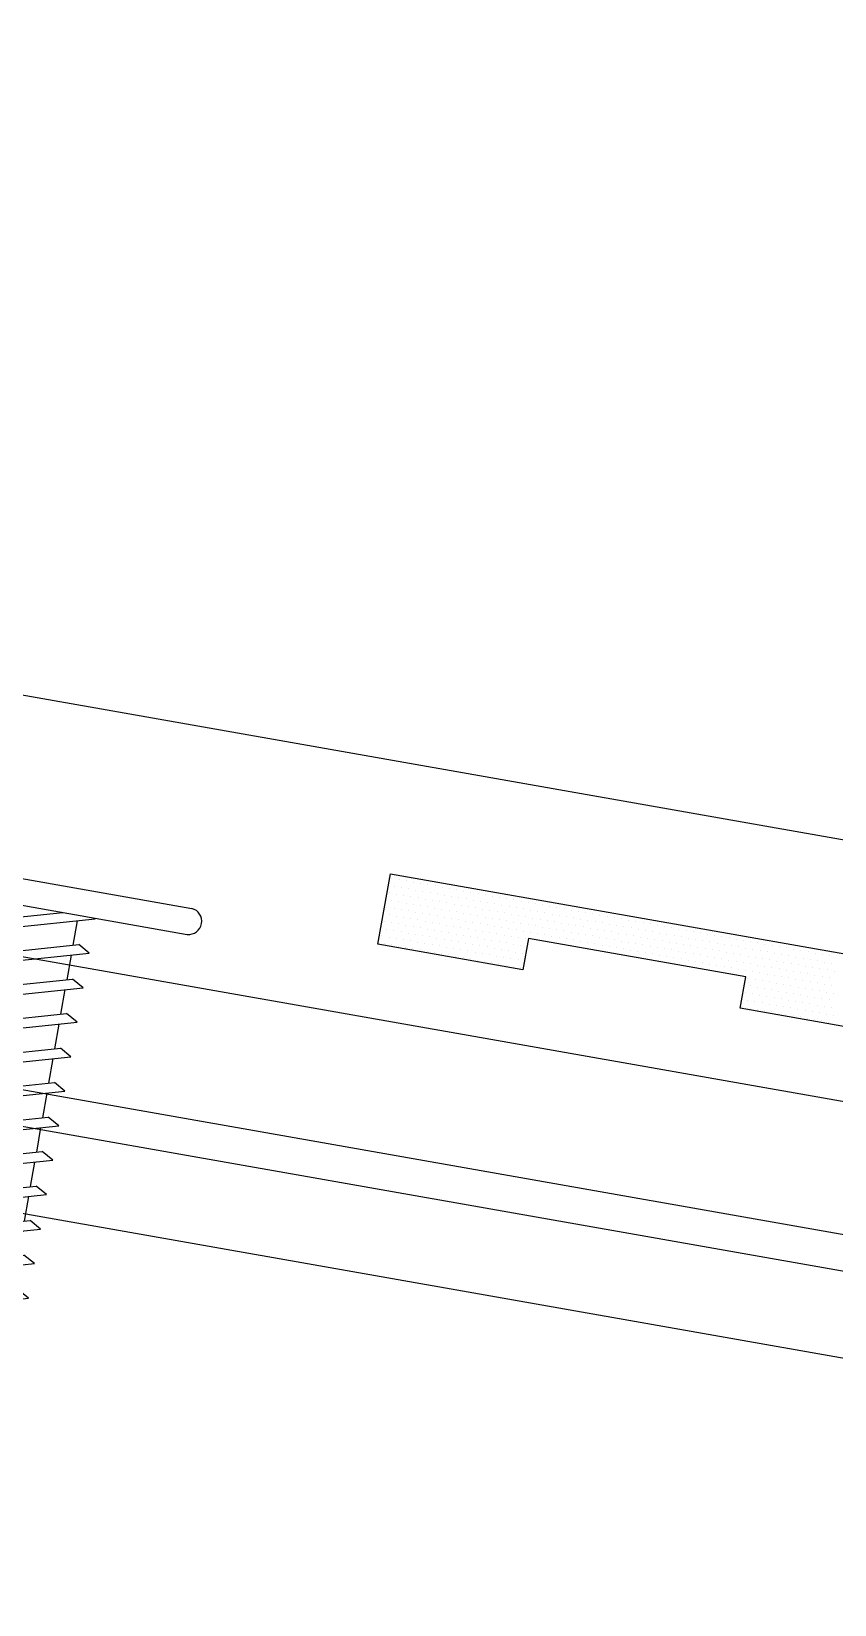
# Model space of a CAD drawing. Header units: inches. Extents: x 3.2 to 43.3, y 23.2 to 39.6.
# Drawn here: x 13.556 to 14.934, y 30.245 to 32.944 of the extents above; entities that cross this region are included whole.
import ezdxf

# ---------------------------------------------------------------- set-up
doc = ezdxf.new("R2010")
doc.units = ezdxf.units.IN
doc.header["$MEASUREMENT"] = 0
for name, color, linetype in [('FASTENER', 9, 'Continuous'), ('PANEL', 11, 'Continuous'), ('PURLIN', 1, 'Continuous'), ('SEALANT', 8, 'Continuous'), ('STLA', 12, 'Continuous'), ('TAPE', 8, 'Continuous'), ('TRIM', 6, 'Continuous')]:
    doc.layers.add(name, color=color, linetype=linetype)
doc.styles.add('TEXT', font='SIMPLEX', dxfattribs={"width": 0.75, "height": 6})
doc.dimstyles.new('DETAIL$7', dxfattribs={"dimscale": 4, "dimtxt": 6, "dimasz": 0.125, "dimexe": 0.0625, "dimexo": 0.125, "dimgap": 0.0625, "dimtad": 1, "dimdec": 5, "dimzin": 3, "dimdsep": 46, "dimlunit": 4, "dimtxsty": 'TEXT', "dimblk": 'ARCHTICK', "dimcen": 0.0625, "dimclrd": 7, "dimclre": 7, "dimclrt": 2, "dimadec": 0, "dimazin": 0, "dimtfac": 0.666667, "dimtdec": 5, "dimtmove": 0, "dimatfit": 3, "dimfxl": 0, "dimfrac": 2, "dimtolj": 1, "dimtzin": 3, "dimarcsym": 0})

# ---------------------------------------------------------------- blocks, each defined once
blk = doc.blocks.new('sd3')
at = {"layer": 'FASTENER'}
for p, q in [((-0.24, 0.0822), (0.24, 0.0822)), ((-0.24, 0.0369), (0.24, 0.0369)), ((-0.0784, 0.0079), (0.0229, 0.0369)), ((-0.0582, -0.0035), (0.0798, 0.0359)), ((-0.0484, 0.0369), (-0.0484, 0.0165)), ((0.0497, 0.0273), (0.0497, -0.0155)), ((-0.0582, -0.0035), (-0.0784, 0.0079)), ((-0.0784, -0.0521), (0.0595, -0.0127)), ((-0.0582, -0.0636), (0.0798, -0.0242)), ((-0.0484, -0.0007), (-0.0484, -0.0435)), ((0.0798, -0.0242), (0.0595, -0.0127)), ((-0.0582, -0.0636), (-0.0784, -0.0521)), ((0.0497, -0.0328), (0.0497, -0.0756)), ((-0.0784, -0.1122), (0.0595, -0.0728)), ((-0.0484, -0.0608), (-0.0484, -0.1036)), ((0.0798, -0.0843), (0.0595, -0.0728)), ((-0.0582, -0.1236), (0.0798, -0.0843)), ((0.0497, -0.0928), (0.0497, -0.1357)), ((-0.0582, -0.1236), (-0.0784, -0.1122)), ((-0.0784, -0.1723), (0.0595, -0.1329)), ((-0.0484, -0.1208), (-0.0484, -0.1637)), ((0.0798, -0.1443), (0.0595, -0.1329)), ((-0.0582, -0.1837), (0.0798, -0.1443)), ((0.0497, -0.1529), (0.0497, -0.1958)), ((-0.0582, -0.1837), (-0.0784, -0.1723)), ((-0.0484, -0.1809), (-0.0484, -0.2238)), ((-0.0784, -0.2324), (0.0595, -0.193)), ((-0.0582, -0.2438), (0.0798, -0.2044)), ((0.0497, -0.213), (0.0497, -0.2559)), ((0.0798, -0.2044), (0.0595, -0.193)), ((-0.0582, -0.2438), (-0.0784, -0.2324)), ((-0.0484, -0.241), (-0.0484, -0.2839)), ((-0.0784, -0.2925), (0.0595, -0.2531)), ((-0.0582, -0.3039), (0.0798, -0.2645)), ((0.0798, -0.2645), (0.0595, -0.2531)), ((-0.0582, -0.3039), (-0.0784, -0.2925)), ((0.0497, -0.2731), (0.0497, -0.316)), ((-0.0784, -0.3525), (0.0595, -0.3132)), ((-0.0484, -0.3011), (-0.0484, -0.344)), ((0.0798, -0.3246), (0.0595, -0.3132)), ((-0.0582, -0.364), (0.0798, -0.3246)), ((0.0497, -0.3332), (0.0497, -0.376)), ((-0.0582, -0.364), (-0.0784, -0.3525)), ((-0.0784, -0.4126), (0.0595, -0.3732)), ((-0.0484, -0.3612), (-0.0484, -0.404)), ((0.0798, -0.3847), (0.0595, -0.3732)), ((-0.0582, -0.424), (0.0798, -0.3847)), ((0.0497, -0.3932), (0.0497, -0.4361)), ((-0.0582, -0.424), (-0.0784, -0.4126)), ((-0.0484, -0.4212), (-0.0484, -0.4641)), ((-0.0784, -0.4727), (0.0595, -0.4333)), ((-0.0582, -0.4841), (0.0798, -0.4447)), ((0.0497, -0.4533), (0.0497, -0.4962)), ((0.0798, -0.4447), (0.0595, -0.4333)), ((-0.0582, -0.4841), (-0.0784, -0.4727)), ((-0.0484, -0.4813), (-0.0484, -0.5242)), ((-0.0784, -0.5328), (0.0595, -0.4934)), ((-0.0582, -0.5442), (0.0798, -0.5048)), ((0.0798, -0.5048), (0.0595, -0.4934)), ((-0.0582, -0.5442), (-0.0784, -0.5328)), ((0.0497, -0.5134), (0.0497, -0.5563)), ((-0.0784, -0.5929), (0.0595, -0.5535)), ((-0.0582, -0.6043), (0.0798, -0.5649)), ((-0.0484, -0.5414), (-0.0484, -0.5843)), ((0.0798, -0.5649), (0.0595, -0.5535)), ((-0.0582, -0.6043), (-0.0784, -0.5929)), ((0.0497, -0.5735), (0.0497, -0.6164)), ((-0.0784, -0.653), (0.0595, -0.6136)), ((-0.0484, -0.6015), (-0.0484, -0.6444)), ((0.0798, -0.625), (0.0595, -0.6136)), ((-0.0582, -0.6644), (0.0798, -0.625)), ((0.0497, -0.6336), (0.0497, -0.6764)), ((-0.0582, -0.6644), (-0.0784, -0.653)), ((-0.0784, -0.713), (0.0595, -0.6736)), ((-0.0484, -0.6616), (-0.0484, -0.7044)), ((0.0798, -0.6851), (0.0595, -0.6736)), ((-0.0582, -0.7245), (0.0798, -0.6851)), ((0.0497, -0.6937), (0.0497, -0.7365)), ((-0.0582, -0.7245), (-0.0784, -0.713)), ((-0.0484, -0.7217), (-0.0484, -0.7645)), ((-0.0784, -0.7731), (0.0595, -0.7337)), ((-0.0582, -0.7845), (0.0798, -0.7451)), ((0.0497, -0.7537), (0.0497, -0.9769)), ((0.0798, -0.7451), (0.0595, -0.7337)), ((-0.0582, -0.7845), (-0.0784, -0.7731)), ((-0.0484, -0.7817), (-0.0484, -0.9769)), ((-0.0004, -1.0025), (0.0088, -0.8964)), ((0.0007, -1.0114), (-0.0484, -0.9769)), ((0.0007, -1.0114), (0.0497, -0.9769))]:
    blk.add_line(p, q, dxfattribs=at)
for centre, radius, start, end in [((-0.2381, 0.0595), 0.0227, 94.6639, 265.3361), ((0.2381, 0.0595), 0.0227, 274.6639, 85.3361), ((-0.0255, -0.9032), 0.0349, 11.1445, 130.906), ((0.0316, -1.0032), 0.032, 55.4585, 194.8454)]:
    blk.add_arc(centre, radius, start, end, dxfattribs=at)
blk = doc.blocks.new('*X4')
at = {"color": 0}
for p, q in [((-1.33125, 0.1375), (-1.33125, 0.1375)), ((-1.31875, 0.1375), (-1.31875, 0.1375)), ((-1.30625, 0.1375), (-1.30625, 0.1375)), ((-1.29375, 0.1375), (-1.29375, 0.1375)), ((-1.28125, 0.1375), (-1.28125, 0.1375)), ((-1.26875, 0.1375), (-1.26875, 0.1375)), ((-1.25625, 0.1375), (-1.25625, 0.1375)), ((-1.24375, 0.1375), (-1.24375, 0.1375)), ((-1.23125, 0.1375), (-1.23125, 0.1375)), ((-1.21875, 0.1375), (-1.21875, 0.1375)), ((-1.20625, 0.1375), (-1.20625, 0.1375)), ((-1.19375, 0.1375), (-1.19375, 0.1375)), ((-1.18125, 0.1375), (-1.18125, 0.1375)), ((-1.16875, 0.1375), (-1.16875, 0.1375)), ((-1.15625, 0.1375), (-1.15625, 0.1375)), ((-1.14375, 0.1375), (-1.14375, 0.1375)), ((-1.13125, 0.1375), (-1.13125, 0.1375)), ((-1.11875, 0.1375), (-1.11875, 0.1375)), ((-1.10625, 0.1375), (-1.10625, 0.1375)), ((-1.09375, 0.1375), (-1.09375, 0.1375)), ((-1.08125, 0.1375), (-1.08125, 0.1375)), ((-1.06875, 0.1375), (-1.06875, 0.1375)), ((-1.05625, 0.1375), (-1.05625, 0.1375)), ((-1.04375, 0.1375), (-1.04375, 0.1375)), ((-1.03125, 0.1375), (-1.03125, 0.1375)), ((-1.01875, 0.1375), (-1.01875, 0.1375)), ((-1.00625, 0.1375), (-1.00625, 0.1375)), ((-0.99375, 0.1375), (-0.99375, 0.1375)), ((-0.98125, 0.1375), (-0.98125, 0.1375)), ((-0.96875, 0.1375), (-0.96875, 0.1375)), ((-0.95625, 0.1375), (-0.95625, 0.1375)), ((-0.94375, 0.1375), (-0.94375, 0.1375)), ((-0.93125, 0.1375), (-0.93125, 0.1375)), ((-0.91875, 0.1375), (-0.91875, 0.1375)), ((-0.90625, 0.1375), (-0.90625, 0.1375)), ((-0.89375, 0.1375), (-0.89375, 0.1375)), ((-0.88125, 0.1375), (-0.88125, 0.1375)), ((-0.86875, 0.1375), (-0.86875, 0.1375)), ((-0.85625, 0.1375), (-0.85625, 0.1375)), ((-0.84375, 0.1375), (-0.84375, 0.1375)), ((-0.83125, 0.1375), (-0.83125, 0.1375)), ((-0.81875, 0.1375), (-0.81875, 0.1375)), ((-0.80625, 0.1375), (-0.80625, 0.1375)), ((-0.79375, 0.1375), (-0.79375, 0.1375)), ((-0.78125, 0.1375), (-0.78125, 0.1375)), ((-0.76875, 0.1375), (-0.76875, 0.1375)), ((-0.75625, 0.1375), (-0.75625, 0.1375)), ((-0.74375, 0.1375), (-0.74375, 0.1375)), ((-0.73125, 0.1375), (-0.73125, 0.1375)), ((-0.71875, 0.1375), (-0.71875, 0.1375)), ((-0.70625, 0.1375), (-0.70625, 0.1375)), ((-0.69375, 0.1375), (-0.69375, 0.1375)), ((-0.68125, 0.1375), (-0.68125, 0.1375)), ((-0.66875, 0.1375), (-0.66875, 0.1375)), ((-0.65625, 0.1375), (-0.65625, 0.1375)), ((-0.64375, 0.1375), (-0.64375, 0.1375)), ((-0.63125, 0.1375), (-0.63125, 0.1375)), ((-0.61875, 0.1375), (-0.61875, 0.1375)), ((-0.60625, 0.1375), (-0.60625, 0.1375)), ((-0.59375, 0.1375), (-0.59375, 0.1375)), ((-0.58125, 0.1375), (-0.58125, 0.1375)), ((-0.56875, 0.1375), (-0.56875, 0.1375)), ((-1.33125, 0.1125), (-1.33125, 0.1125)), ((-1.325, 0.125), (-1.325, 0.125)), ((-1.31875, 0.1125), (-1.31875, 0.1125)), ((-1.3125, 0.125), (-1.3125, 0.125)), ((-1.30625, 0.1125), (-1.30625, 0.1125)), ((-1.3, 0.125), (-1.3, 0.125)), ((-1.29375, 0.1125), (-1.29375, 0.1125)), ((-1.2875, 0.125), (-1.2875, 0.125)), ((-1.28125, 0.1125), (-1.28125, 0.1125)), ((-1.275, 0.125), (-1.275, 0.125)), ((-1.26875, 0.1125), (-1.26875, 0.1125)), ((-1.2625, 0.125), (-1.2625, 0.125)), ((-1.25625, 0.1125), (-1.25625, 0.1125)), ((-1.25, 0.125), (-1.25, 0.125)), ((-1.24375, 0.1125), (-1.24375, 0.1125)), ((-1.2375, 0.125), (-1.2375, 0.125)), ((-1.23125, 0.1125), (-1.23125, 0.1125)), ((-1.225, 0.125), (-1.225, 0.125)), ((-1.21875, 0.1125), (-1.21875, 0.1125)), ((-1.2125, 0.125), (-1.2125, 0.125)), ((-1.20625, 0.1125), (-1.20625, 0.1125)), ((-1.2, 0.125), (-1.2, 0.125)), ((-1.19375, 0.1125), (-1.19375, 0.1125)), ((-1.1875, 0.125), (-1.1875, 0.125)), ((-1.18125, 0.1125), (-1.18125, 0.1125)), ((-1.175, 0.125), (-1.175, 0.125)), ((-1.16875, 0.1125), (-1.16875, 0.1125)), ((-1.1625, 0.125), (-1.1625, 0.125)), ((-1.15625, 0.1125), (-1.15625, 0.1125)), ((-1.15, 0.125), (-1.15, 0.125)), ((-1.14375, 0.1125), (-1.14375, 0.1125)), ((-1.1375, 0.125), (-1.1375, 0.125)), ((-1.13125, 0.1125), (-1.13125, 0.1125)), ((-1.125, 0.125), (-1.125, 0.125)), ((-1.11875, 0.1125), (-1.11875, 0.1125)), ((-1.1125, 0.125), (-1.1125, 0.125)), ((-1.10625, 0.1125), (-1.10625, 0.1125)), ((-1.1, 0.125), (-1.1, 0.125)), ((-1.09375, 0.1125), (-1.09375, 0.1125)), ((-1.0875, 0.125), (-1.0875, 0.125)), ((-1.08125, 0.1125), (-1.08125, 0.1125)), ((-1.075, 0.125), (-1.075, 0.125)), ((-1.06875, 0.1125), (-1.06875, 0.1125)), ((-1.0625, 0.125), (-1.0625, 0.125)), ((-1.05625, 0.1125), (-1.05625, 0.1125)), ((-1.05, 0.125), (-1.05, 0.125)), ((-1.04375, 0.1125), (-1.04375, 0.1125)), ((-1.0375, 0.125), (-1.0375, 0.125)), ((-1.03125, 0.1125), (-1.03125, 0.1125)), ((-1.025, 0.125), (-1.025, 0.125)), ((-1.01875, 0.1125), (-1.01875, 0.1125)), ((-1.0125, 0.125), (-1.0125, 0.125)), ((-1.00625, 0.1125), (-1.00625, 0.1125)), ((-1, 0.125), (-1, 0.125)), ((-0.99375, 0.1125), (-0.99375, 0.1125)), ((-0.9875, 0.125), (-0.9875, 0.125)), ((-0.98125, 0.1125), (-0.98125, 0.1125)), ((-0.975, 0.125), (-0.975, 0.125)), ((-0.96875, 0.1125), (-0.96875, 0.1125)), ((-0.9625, 0.125), (-0.9625, 0.125)), ((-0.95625, 0.1125), (-0.95625, 0.1125)), ((-0.95, 0.125), (-0.95, 0.125)), ((-0.94375, 0.1125), (-0.94375, 0.1125)), ((-0.9375, 0.125), (-0.9375, 0.125)), ((-0.93125, 0.1125), (-0.93125, 0.1125)), ((-0.925, 0.125), (-0.925, 0.125)), ((-0.91875, 0.1125), (-0.91875, 0.1125)), ((-0.9125, 0.125), (-0.9125, 0.125)), ((-0.90625, 0.1125), (-0.90625, 0.1125)), ((-0.9, 0.125), (-0.9, 0.125)), ((-0.89375, 0.1125), (-0.89375, 0.1125)), ((-0.8875, 0.125), (-0.8875, 0.125)), ((-0.88125, 0.1125), (-0.88125, 0.1125)), ((-0.875, 0.125), (-0.875, 0.125)), ((-0.86875, 0.1125), (-0.86875, 0.1125)), ((-0.8625, 0.125), (-0.8625, 0.125)), ((-0.85625, 0.1125), (-0.85625, 0.1125)), ((-0.85, 0.125), (-0.85, 0.125)), ((-0.84375, 0.1125), (-0.84375, 0.1125)), ((-0.8375, 0.125), (-0.8375, 0.125)), ((-0.83125, 0.1125), (-0.83125, 0.1125)), ((-0.825, 0.125), (-0.825, 0.125)), ((-0.81875, 0.1125), (-0.81875, 0.1125)), ((-0.8125, 0.125), (-0.8125, 0.125)), ((-0.80625, 0.1125), (-0.80625, 0.1125)), ((-0.8, 0.125), (-0.8, 0.125)), ((-0.79375, 0.1125), (-0.79375, 0.1125)), ((-0.7875, 0.125), (-0.7875, 0.125)), ((-0.78125, 0.1125), (-0.78125, 0.1125)), ((-0.775, 0.125), (-0.775, 0.125)), ((-0.76875, 0.1125), (-0.76875, 0.1125)), ((-0.7625, 0.125), (-0.7625, 0.125)), ((-0.75625, 0.1125), (-0.75625, 0.1125)), ((-0.75, 0.125), (-0.75, 0.125)), ((-0.74375, 0.1125), (-0.74375, 0.1125)), ((-0.7375, 0.125), (-0.7375, 0.125)), ((-0.73125, 0.1125), (-0.73125, 0.1125)), ((-0.725, 0.125), (-0.725, 0.125)), ((-0.71875, 0.1125), (-0.71875, 0.1125)), ((-0.7125, 0.125), (-0.7125, 0.125)), ((-0.70625, 0.1125), (-0.70625, 0.1125)), ((-0.7, 0.125), (-0.7, 0.125)), ((-0.69375, 0.1125), (-0.69375, 0.1125)), ((-0.6875, 0.125), (-0.6875, 0.125)), ((-0.68125, 0.1125), (-0.68125, 0.1125)), ((-0.675, 0.125), (-0.675, 0.125)), ((-0.66875, 0.1125), (-0.66875, 0.1125)), ((-0.6625, 0.125), (-0.6625, 0.125)), ((-0.65625, 0.1125), (-0.65625, 0.1125)), ((-0.65, 0.125), (-0.65, 0.125)), ((-0.64375, 0.1125), (-0.64375, 0.1125)), ((-0.6375, 0.125), (-0.6375, 0.125)), ((-0.63125, 0.1125), (-0.63125, 0.1125)), ((-0.625, 0.125), (-0.625, 0.125)), ((-0.61875, 0.1125), (-0.61875, 0.1125)), ((-0.6125, 0.125), (-0.6125, 0.125)), ((-0.60625, 0.1125), (-0.60625, 0.1125)), ((-0.6, 0.125), (-0.6, 0.125)), ((-0.59375, 0.1125), (-0.59375, 0.1125)), ((-0.5875, 0.125), (-0.5875, 0.125)), ((-0.58125, 0.1125), (-0.58125, 0.1125)), ((-0.575, 0.125), (-0.575, 0.125)), ((-0.56875, 0.1125), (-0.56875, 0.1125)), ((-0.5625, 0.125), (-0.5625, 0.125)), ((-0.55625, 0.1125), (-0.55625, 0.1125)), ((-1.33125, 0.0875), (-1.33125, 0.0875)), ((-1.325, 0.1), (-1.325, 0.1)), ((-1.31875, 0.0875), (-1.31875, 0.0875)), ((-1.3125, 0.1), (-1.3125, 0.1)), ((-1.30625, 0.0875), (-1.30625, 0.0875)), ((-1.3, 0.1), (-1.3, 0.1)), ((-1.29375, 0.0875), (-1.29375, 0.0875)), ((-1.2875, 0.1), (-1.2875, 0.1)), ((-1.28125, 0.0875), (-1.28125, 0.0875)), ((-1.275, 0.1), (-1.275, 0.1)), ((-1.26875, 0.0875), (-1.26875, 0.0875)), ((-1.2625, 0.1), (-1.2625, 0.1)), ((-1.25625, 0.0875), (-1.25625, 0.0875)), ((-1.25, 0.1), (-1.25, 0.1)), ((-1.24375, 0.0875), (-1.24375, 0.0875)), ((-1.2375, 0.1), (-1.2375, 0.1)), ((-1.23125, 0.0875), (-1.23125, 0.0875)), ((-1.225, 0.1), (-1.225, 0.1)), ((-1.21875, 0.0875), (-1.21875, 0.0875)), ((-1.2125, 0.1), (-1.2125, 0.1)), ((-1.20625, 0.0875), (-1.20625, 0.0875)), ((-1.2, 0.1), (-1.2, 0.1)), ((-1.19375, 0.0875), (-1.19375, 0.0875)), ((-1.1875, 0.1), (-1.1875, 0.1)), ((-1.18125, 0.0875), (-1.18125, 0.0875)), ((-1.175, 0.1), (-1.175, 0.1)), ((-1.16875, 0.0875), (-1.16875, 0.0875)), ((-1.1625, 0.1), (-1.1625, 0.1)), ((-1.15625, 0.0875), (-1.15625, 0.0875)), ((-1.15, 0.1), (-1.15, 0.1)), ((-1.14375, 0.0875), (-1.14375, 0.0875)), ((-1.1375, 0.1), (-1.1375, 0.1)), ((-1.13125, 0.0875), (-1.13125, 0.0875)), ((-1.125, 0.1), (-1.125, 0.1)), ((-1.11875, 0.0875), (-1.11875, 0.0875)), ((-1.1125, 0.1), (-1.1125, 0.1)), ((-1.10625, 0.0875), (-1.10625, 0.0875)), ((-1.1, 0.1), (-1.1, 0.1)), ((-1.09375, 0.0875), (-1.09375, 0.0875)), ((-1.0875, 0.1), (-1.0875, 0.1)), ((-1.08125, 0.0875), (-1.08125, 0.0875)), ((-1.075, 0.1), (-1.075, 0.1)), ((-1.06875, 0.0875), (-1.06875, 0.0875)), ((-1.0625, 0.1), (-1.0625, 0.1)), ((-1.05625, 0.0875), (-1.05625, 0.0875)), ((-1.05, 0.1), (-1.05, 0.1)), ((-1.04375, 0.0875), (-1.04375, 0.0875)), ((-1.0375, 0.1), (-1.0375, 0.1)), ((-1.03125, 0.0875), (-1.03125, 0.0875)), ((-1.025, 0.1), (-1.025, 0.1)), ((-1.01875, 0.0875), (-1.01875, 0.0875)), ((-1.0125, 0.1), (-1.0125, 0.1)), ((-1.00625, 0.0875), (-1.00625, 0.0875)), ((-1, 0.1), (-1, 0.1)), ((-0.99375, 0.0875), (-0.99375, 0.0875)), ((-0.9875, 0.1), (-0.9875, 0.1)), ((-0.98125, 0.0875), (-0.98125, 0.0875)), ((-0.975, 0.1), (-0.975, 0.1)), ((-0.96875, 0.0875), (-0.96875, 0.0875)), ((-0.9625, 0.1), (-0.9625, 0.1)), ((-0.95625, 0.0875), (-0.95625, 0.0875)), ((-0.95, 0.1), (-0.95, 0.1)), ((-0.94375, 0.0875), (-0.94375, 0.0875)), ((-0.9375, 0.1), (-0.9375, 0.1)), ((-0.93125, 0.0875), (-0.93125, 0.0875)), ((-0.925, 0.1), (-0.925, 0.1)), ((-0.91875, 0.0875), (-0.91875, 0.0875)), ((-0.9125, 0.1), (-0.9125, 0.1)), ((-0.90625, 0.0875), (-0.90625, 0.0875)), ((-0.9, 0.1), (-0.9, 0.1)), ((-0.89375, 0.0875), (-0.89375, 0.0875)), ((-0.8875, 0.1), (-0.8875, 0.1)), ((-0.88125, 0.0875), (-0.88125, 0.0875)), ((-0.875, 0.1), (-0.875, 0.1)), ((-0.86875, 0.0875), (-0.86875, 0.0875)), ((-0.8625, 0.1), (-0.8625, 0.1)), ((-0.85625, 0.0875), (-0.85625, 0.0875)), ((-0.85, 0.1), (-0.85, 0.1)), ((-0.84375, 0.0875), (-0.84375, 0.0875)), ((-0.8375, 0.1), (-0.8375, 0.1)), ((-0.83125, 0.0875), (-0.83125, 0.0875)), ((-0.825, 0.1), (-0.825, 0.1)), ((-0.81875, 0.0875), (-0.81875, 0.0875)), ((-0.8125, 0.1), (-0.8125, 0.1)), ((-0.80625, 0.0875), (-0.80625, 0.0875)), ((-0.8, 0.1), (-0.8, 0.1)), ((-0.79375, 0.0875), (-0.79375, 0.0875)), ((-0.7875, 0.1), (-0.7875, 0.1)), ((-0.78125, 0.0875), (-0.78125, 0.0875)), ((-0.775, 0.1), (-0.775, 0.1)), ((-0.76875, 0.0875), (-0.76875, 0.0875)), ((-0.7625, 0.1), (-0.7625, 0.1)), ((-0.75625, 0.0875), (-0.75625, 0.0875)), ((-0.75, 0.1), (-0.75, 0.1)), ((-0.74375, 0.0875), (-0.74375, 0.0875)), ((-0.7375, 0.1), (-0.7375, 0.1)), ((-0.73125, 0.0875), (-0.73125, 0.0875)), ((-0.725, 0.1), (-0.725, 0.1)), ((-0.71875, 0.0875), (-0.71875, 0.0875)), ((-0.7125, 0.1), (-0.7125, 0.1)), ((-0.70625, 0.0875), (-0.70625, 0.0875)), ((-0.7, 0.1), (-0.7, 0.1)), ((-0.69375, 0.0875), (-0.69375, 0.0875)), ((-0.6875, 0.1), (-0.6875, 0.1)), ((-0.68125, 0.0875), (-0.68125, 0.0875)), ((-0.675, 0.1), (-0.675, 0.1)), ((-0.66875, 0.0875), (-0.66875, 0.0875)), ((-0.6625, 0.1), (-0.6625, 0.1)), ((-0.65625, 0.0875), (-0.65625, 0.0875)), ((-0.65, 0.1), (-0.65, 0.1)), ((-0.64375, 0.0875), (-0.64375, 0.0875)), ((-0.6375, 0.1), (-0.6375, 0.1)), ((-0.63125, 0.0875), (-0.63125, 0.0875)), ((-0.625, 0.1), (-0.625, 0.1)), ((-0.61875, 0.0875), (-0.61875, 0.0875)), ((-0.6125, 0.1), (-0.6125, 0.1)), ((-0.60625, 0.0875), (-0.60625, 0.0875)), ((-0.6, 0.1), (-0.6, 0.1)), ((-0.59375, 0.0875), (-0.59375, 0.0875)), ((-0.5875, 0.1), (-0.5875, 0.1)), ((-0.58125, 0.0875), (-0.58125, 0.0875)), ((-0.575, 0.1), (-0.575, 0.1)), ((-0.56875, 0.0875), (-0.56875, 0.0875)), ((-0.5625, 0.1), (-0.5625, 0.1)), ((-0.55625, 0.0875), (-0.55625, 0.0875)), ((-1.33125, 0.0625), (-1.33125, 0.0625)), ((-1.325, 0.075), (-1.325, 0.075)), ((-1.31875, 0.0625), (-1.31875, 0.0625)), ((-1.3125, 0.075), (-1.3125, 0.075)), ((-1.30625, 0.0625), (-1.30625, 0.0625)), ((-1.3, 0.075), (-1.3, 0.075)), ((-1.29375, 0.0625), (-1.29375, 0.0625)), ((-1.2875, 0.075), (-1.2875, 0.075)), ((-1.28125, 0.0625), (-1.28125, 0.0625)), ((-1.275, 0.075), (-1.275, 0.075)), ((-1.26875, 0.0625), (-1.26875, 0.0625)), ((-1.2625, 0.075), (-1.2625, 0.075)), ((-1.25625, 0.0625), (-1.25625, 0.0625)), ((-1.25, 0.075), (-1.25, 0.075)), ((-1.24375, 0.0625), (-1.24375, 0.0625)), ((-1.2375, 0.075), (-1.2375, 0.075)), ((-1.23125, 0.0625), (-1.23125, 0.0625)), ((-1.225, 0.075), (-1.225, 0.075)), ((-1.21875, 0.0625), (-1.21875, 0.0625)), ((-1.2125, 0.075), (-1.2125, 0.075)), ((-1.20625, 0.0625), (-1.20625, 0.0625)), ((-1.2, 0.075), (-1.2, 0.075)), ((-1.19375, 0.0625), (-1.19375, 0.0625)), ((-1.1875, 0.075), (-1.1875, 0.075)), ((-1.18125, 0.0625), (-1.18125, 0.0625)), ((-1.175, 0.075), (-1.175, 0.075)), ((-1.16875, 0.0625), (-1.16875, 0.0625)), ((-1.1625, 0.075), (-1.1625, 0.075)), ((-1.15625, 0.0625), (-1.15625, 0.0625)), ((-1.15, 0.075), (-1.15, 0.075)), ((-1.14375, 0.0625), (-1.14375, 0.0625)), ((-1.1375, 0.075), (-1.1375, 0.075)), ((-1.13125, 0.0625), (-1.13125, 0.0625)), ((-1.125, 0.075), (-1.125, 0.075)), ((-1.11875, 0.0625), (-1.11875, 0.0625)), ((-1.1125, 0.075), (-1.1125, 0.075)), ((-1.10625, 0.0625), (-1.10625, 0.0625)), ((-1.1, 0.075), (-1.1, 0.075)), ((-1.09375, 0.0625), (-1.09375, 0.0625)), ((-1.0875, 0.075), (-1.0875, 0.075)), ((-0.7, 0.075), (-0.7, 0.075)), ((-0.69375, 0.0625), (-0.69375, 0.0625)), ((-0.6875, 0.075), (-0.6875, 0.075)), ((-0.68125, 0.0625), (-0.68125, 0.0625)), ((-0.675, 0.075), (-0.675, 0.075)), ((-0.66875, 0.0625), (-0.66875, 0.0625)), ((-0.6625, 0.075), (-0.6625, 0.075)), ((-0.65625, 0.0625), (-0.65625, 0.0625)), ((-0.65, 0.075), (-0.65, 0.075)), ((-0.64375, 0.0625), (-0.64375, 0.0625)), ((-0.6375, 0.075), (-0.6375, 0.075)), ((-0.63125, 0.0625), (-0.63125, 0.0625)), ((-0.625, 0.075), (-0.625, 0.075)), ((-0.61875, 0.0625), (-0.61875, 0.0625)), ((-0.6125, 0.075), (-0.6125, 0.075)), ((-0.60625, 0.0625), (-0.60625, 0.0625)), ((-0.6, 0.075), (-0.6, 0.075)), ((-0.59375, 0.0625), (-0.59375, 0.0625)), ((-0.5875, 0.075), (-0.5875, 0.075)), ((-0.58125, 0.0625), (-0.58125, 0.0625)), ((-0.575, 0.075), (-0.575, 0.075)), ((-0.56875, 0.0625), (-0.56875, 0.0625)), ((-0.5625, 0.075), (-0.5625, 0.075)), ((-0.55625, 0.0625), (-0.55625, 0.0625)), ((-0.55, 0.075), (-0.55, 0.075)), ((-1.33125, 0.0375), (-1.33125, 0.0375)), ((-1.325, 0.05), (-1.325, 0.05)), ((-1.31875, 0.0375), (-1.31875, 0.0375)), ((-1.3125, 0.05), (-1.3125, 0.05)), ((-1.30625, 0.0375), (-1.30625, 0.0375)), ((-1.3, 0.05), (-1.3, 0.05)), ((-1.29375, 0.0375), (-1.29375, 0.0375)), ((-1.2875, 0.05), (-1.2875, 0.05)), ((-1.28125, 0.0375), (-1.28125, 0.0375)), ((-1.275, 0.05), (-1.275, 0.05)), ((-1.26875, 0.0375), (-1.26875, 0.0375)), ((-1.2625, 0.05), (-1.2625, 0.05)), ((-1.25625, 0.0375), (-1.25625, 0.0375)), ((-1.25, 0.05), (-1.25, 0.05)), ((-1.24375, 0.0375), (-1.24375, 0.0375)), ((-1.2375, 0.05), (-1.2375, 0.05)), ((-1.23125, 0.0375), (-1.23125, 0.0375)), ((-1.225, 0.05), (-1.225, 0.05)), ((-1.21875, 0.0375), (-1.21875, 0.0375)), ((-1.2125, 0.05), (-1.2125, 0.05)), ((-1.20625, 0.0375), (-1.20625, 0.0375)), ((-1.2, 0.05), (-1.2, 0.05)), ((-1.19375, 0.0375), (-1.19375, 0.0375)), ((-1.1875, 0.05), (-1.1875, 0.05)), ((-1.18125, 0.0375), (-1.18125, 0.0375)), ((-1.175, 0.05), (-1.175, 0.05)), ((-1.16875, 0.0375), (-1.16875, 0.0375)), ((-1.1625, 0.05), (-1.1625, 0.05)), ((-1.15625, 0.0375), (-1.15625, 0.0375)), ((-1.15, 0.05), (-1.15, 0.05)), ((-1.14375, 0.0375), (-1.14375, 0.0375)), ((-1.1375, 0.05), (-1.1375, 0.05)), ((-1.13125, 0.0375), (-1.13125, 0.0375)), ((-1.125, 0.05), (-1.125, 0.05)), ((-1.11875, 0.0375), (-1.11875, 0.0375)), ((-1.1125, 0.05), (-1.1125, 0.05)), ((-1.10625, 0.0375), (-1.10625, 0.0375)), ((-1.1, 0.05), (-1.1, 0.05)), ((-1.09375, 0.0375), (-1.09375, 0.0375)), ((-1.0875, 0.05), (-1.0875, 0.05)), ((-0.7, 0.05), (-0.7, 0.05)), ((-0.69375, 0.0375), (-0.69375, 0.0375)), ((-0.6875, 0.05), (-0.6875, 0.05)), ((-0.68125, 0.0375), (-0.68125, 0.0375)), ((-0.675, 0.05), (-0.675, 0.05)), ((-0.66875, 0.0375), (-0.66875, 0.0375)), ((-0.6625, 0.05), (-0.6625, 0.05)), ((-0.65625, 0.0375), (-0.65625, 0.0375)), ((-0.65, 0.05), (-0.65, 0.05)), ((-0.64375, 0.0375), (-0.64375, 0.0375)), ((-0.6375, 0.05), (-0.6375, 0.05)), ((-0.63125, 0.0375), (-0.63125, 0.0375)), ((-0.625, 0.05), (-0.625, 0.05)), ((-0.61875, 0.0375), (-0.61875, 0.0375)), ((-0.6125, 0.05), (-0.6125, 0.05)), ((-0.60625, 0.0375), (-0.60625, 0.0375)), ((-0.6, 0.05), (-0.6, 0.05)), ((-0.59375, 0.0375), (-0.59375, 0.0375)), ((-0.5875, 0.05), (-0.5875, 0.05)), ((-0.58125, 0.0375), (-0.58125, 0.0375)), ((-0.575, 0.05), (-0.575, 0.05)), ((-0.56875, 0.0375), (-0.56875, 0.0375)), ((-0.5625, 0.05), (-0.5625, 0.05)), ((-0.55625, 0.0375), (-0.55625, 0.0375)), ((-0.55, 0.05), (-0.55, 0.05)), ((-0.54375, 0.0375), (-0.54375, 0.0375)), ((-1.325, 0.025), (-1.325, 0.025)), ((-1.3125, 0.025), (-1.3125, 0.025)), ((-1.3, 0.025), (-1.3, 0.025)), ((-1.2875, 0.025), (-1.2875, 0.025)), ((-1.275, 0.025), (-1.275, 0.025)), ((-1.2625, 0.025), (-1.2625, 0.025)), ((-1.25, 0.025), (-1.25, 0.025)), ((-1.2375, 0.025), (-1.2375, 0.025)), ((-1.225, 0.025), (-1.225, 0.025)), ((-1.2125, 0.025), (-1.2125, 0.025)), ((-1.2, 0.025), (-1.2, 0.025)), ((-1.1875, 0.025), (-1.1875, 0.025)), ((-1.175, 0.025), (-1.175, 0.025)), ((-1.1625, 0.025), (-1.1625, 0.025)), ((-1.15, 0.025), (-1.15, 0.025)), ((-1.1375, 0.025), (-1.1375, 0.025)), ((-1.125, 0.025), (-1.125, 0.025)), ((-1.1125, 0.025), (-1.1125, 0.025)), ((-1.1, 0.025), (-1.1, 0.025)), ((-1.0875, 0.025), (-1.0875, 0.025)), ((-0.7, 0.025), (-0.7, 0.025)), ((-0.6875, 0.025), (-0.6875, 0.025)), ((-0.675, 0.025), (-0.675, 0.025)), ((-0.6625, 0.025), (-0.6625, 0.025)), ((-0.65, 0.025), (-0.65, 0.025)), ((-0.6375, 0.025), (-0.6375, 0.025)), ((-0.625, 0.025), (-0.625, 0.025)), ((-0.6125, 0.025), (-0.6125, 0.025)), ((-0.6, 0.025), (-0.6, 0.025)), ((-0.5875, 0.025), (-0.5875, 0.025)), ((-0.575, 0.025), (-0.575, 0.025)), ((-0.5625, 0.025), (-0.5625, 0.025)), ((-0.55, 0.025), (-0.55, 0.025))]:
    blk.add_line(p, q, dxfattribs=at)
blk = doc.blocks.new('TBTS')
at = {"color": 9}
blk.add_lwpolyline([(0.4327, 0.022), (0.1801, 0.022), (0.1801, 0.0766), (-0.1987, 0.0766), (-0.1987, 0.022), (-0.4513, 0.022), (-0.7039, 0.022), (-0.7039, 0.0766), (-1.0828, 0.0766), (-1.0828, 0.022), (-1.3353, 0.022), (-1.3353, 0.1448), (-0.4513, 0.1448), (0.4327, 0.1448), (1.3168, 0.1448), (1.3168, 0.022), (1.0642, 0.022), (1.0642, 0.0766), (0.6853, 0.0766), (0.6853, 0.022)], close=True, dxfattribs=at)
at = {"layer": 'TAPE', "color": 251}
blk.add_blockref('*X4', (0, 0), dxfattribs=at)
blk = doc.blocks.new('_ArchTick')
at = {"color": 0, "linetype": 'ByBlock', "const_width": 0.15}
blk.add_lwpolyline([(-0.5, -0.5), (0.5, 0.5)], dxfattribs=at)

msp = doc.modelspace()

# ---------------------------------------------------------------- linework, layer by layer
at = {"layer": 'PANEL'}
msp.add_line((16.89652, 31.213), (3.46097, 33.58205), dxfattribs=at)
at = {"layer": 'PURLIN'}
msp.add_line((22.84852, 29.27452), (3.30895, 32.71988), dxfattribs=at)
at = {"layer": 'STLA'}
for p, q in [((9.06121, 31.91828), (22.84852, 29.4872)), ((22.84852, 29.42374), (9.11191, 31.84587))]:
    msp.add_line(p, q, dxfattribs=at)
at = {"layer": 'TRIM'}
msp.add_line((11.25027, 31.76041), (22.08316, 29.85028), dxfattribs=at)

# ---------------------------------------------------------------- block references
at = {"layer": 'FASTENER', "rotation": 349.9999999999999}
msp.add_blockref('sd3', (13.58055, 31.39994), dxfattribs=at)
at = {"layer": 'SEALANT', "rotation": 349.9999999999999}
msp.add_blockref('TBTS', (15.46168, 31.12421), dxfattribs=at)

# ---------------------------------------------------------------- leaders
msp.add_leader([(15.47198, 32.56376), (13.88718, 37.21406), (13.64498, 37.21406)], dimstyle='DETAIL$7')

doc.saveas('drawing.dxf')
